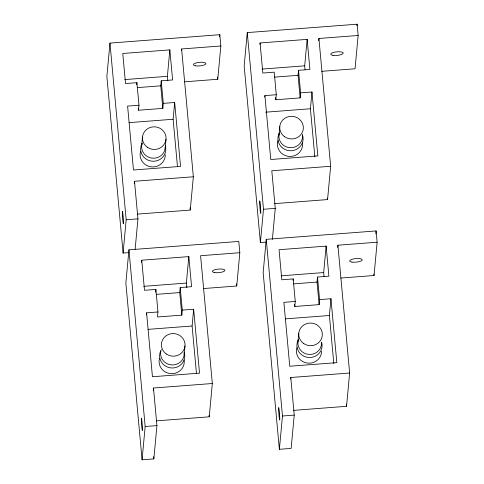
<?xml version="1.0" encoding="UTF-8"?>
<svg xmlns="http://www.w3.org/2000/svg" width="484" height="484" viewBox="0 0 484 484"><rect width="100%" height="100%" fill="white"/><g stroke="black" fill="none" stroke-linecap="round" stroke-linejoin="round"><path stroke-width="0.73" d="M184.446 81.82L217.752 79.273L220.843 45.974L219.809 34.697L109.965 43.094L106.873 76.393L123.093 253.059L128.98 252.612M136.706 84.827L136.905 82.673L125.531 83.544L122.767 53.476L169.842 49.876L172.607 79.945L161.226 80.816L160.761 85.831L162.836 108.386L138.509 110.243L138.303 107.992M123.093 253.059L126.185 219.766L109.965 43.094M138.509 110.243L138.975 105.228L136.905 82.673M134.298 183.496L134.504 181.276L193.346 176.775L181.615 48.975L220.843 45.974M128.944 249.835L125.858 283.134L142.078 459.8L153.845 458.899L156.937 425.605L153.482 388.017L212.325 383.516L200.594 255.715L239.822 252.715L238.787 241.437L128.944 249.835L145.164 426.501L142.078 459.8M141.661 145.835L142.471 137.057M135.139 249.199L137.952 218.865L134.504 181.276M141.546 262.419L141.751 260.211L188.827 256.611L191.585 286.685L180.211 287.55L179.746 292.572L181.815 315.126L157.494 316.984L157.959 311.968L155.89 289.414L144.51 290.285L141.751 260.211M162.836 108.386L163.296 103.37L161.226 80.816M167.803 80.84L167.391 76.327L169.842 49.876M146.38 315.024L146.579 312.833L157.959 311.968M165.201 147.983L166.012 139.198M155.624 292.282L155.89 289.414M177.471 166.623L173.121 119.264L174.676 102.499L163.296 103.37M181.476 50.451L181.615 48.975M153.277 390.231L153.482 388.017M137.371 214.116L190.254 210.074L193.346 176.775M181.815 315.126L182.28 310.105L180.211 287.55M186.788 287.581L186.37 283.067L188.827 256.611M184.18 354.718L184.997 345.939M196.45 373.364L192.1 325.998L193.654 309.24L182.28 310.105M219.603 36.917L219.809 34.697M156.356 420.856L209.239 416.815L212.325 383.516M321.745 71.323L355.056 68.776L358.142 35.477L357.107 24.2L247.263 32.597L244.178 65.897L260.398 242.563L266.285 242.115M203.425 288.555L236.737 286.008L239.822 252.715M259.932 44.443L260.071 42.973L307.146 39.373L309.905 69.448L298.531 70.319L298.065 75.335L300.134 97.889L275.813 99.746L275.608 97.49M264.766 97.06L264.899 95.602L276.279 94.731L274.21 72.176L262.83 73.048L260.071 42.973M260.398 242.563L263.49 209.263L247.263 32.597M275.813 99.746L276.279 94.731M266.248 239.338L263.157 272.637L279.377 449.303L291.15 448.402L294.236 415.103L290.787 377.514L349.629 373.019L337.892 245.213L377.127 242.218L376.092 230.941L266.248 239.338L282.468 416.004L279.377 449.303M278.959 135.338L279.776 126.56M272.371 239.441L275.257 208.368L271.802 170.779L330.651 166.278L318.914 38.478L358.142 35.477M300.134 97.889L300.6 92.867L298.531 70.319M305.035 69.593L304.69 65.83L307.146 39.373M293.056 280.351L293.189 278.917L281.815 279.782L279.05 249.714L326.125 246.114L328.89 276.189L317.51 277.054L317.044 282.075L319.119 304.624L294.792 306.487L294.587 304.23M314.842 156.876L310.419 108.761L311.974 92.002L300.6 92.867M318.708 40.698L318.914 38.478M294.792 306.487L295.258 301.471L293.189 278.917M290.648 378.996L290.787 377.514M297.944 342.079L298.755 333.294M274.676 203.619L327.559 199.577L330.651 166.278M319.119 304.624L319.579 299.608L317.51 277.054M324.02 276.328L323.675 272.571L326.125 246.114M333.821 363.617L329.404 315.501L330.959 298.737L319.579 299.608M356.968 25.682L357.107 24.2M337.687 247.433L337.892 245.213M293.655 410.359L346.538 406.312L349.629 373.019M375.814 233.899L376.092 230.941M340.73 278.058L374.035 275.511L377.127 242.218M124.799 79.588L167.391 76.327M262.098 69.085L304.69 65.83M137.178 87.634L160.761 85.831M274.476 77.138L298.065 75.335M138.975 105.228L127.601 106.099L133.469 169.999L180.544 166.399L174.676 102.499M129.034 122.633L173.121 119.264M265.589 112.191L310.419 108.761M126.185 219.766L137.952 218.865M263.49 209.263L275.257 208.368M143.778 286.322L186.37 283.067M281.083 275.826L323.675 272.571M156.157 294.375L179.746 292.572M293.461 283.878L317.044 282.075M295.258 301.471L283.884 302.337L289.753 366.237L336.828 362.643L330.959 298.737M148.013 329.368L192.1 325.998M285.318 318.871L329.404 315.501M145.164 426.501L156.937 425.605M282.468 416.004L294.236 415.103M373.896 274.011L374.035 275.511M327.42 198.071L327.559 199.577M346.332 404.061L346.538 406.312M311.974 92.002L317.843 155.902L270.768 159.502L264.899 95.602M217.546 77.016L217.752 79.273M236.525 283.757L236.737 286.008M190.049 207.817L190.254 210.074M209.1 415.308L209.239 416.815M193.654 309.24L199.523 373.14L152.448 376.74L146.579 312.833M153.64 456.642L153.845 458.899M165.286 154.771A12.608 12.064 5.3 0 1 151.05 166.841A12.608 12.064 5.3 0 1 140.572 151.474M165.268 145.751A12.608 12.064 5.3 0 1 152.018 161.19A12.608 12.064 5.3 0 1 142.09 143.445M165.244 146.797A11.816 11.307 5.3 0 1 151.891 158.111A11.816 11.307 5.3 0 1 142.072 143.706M184.15 360.042A12.608 12.064 5.3 0 1 170.906 373.666A12.608 12.064 5.3 0 1 159.496 358.42M184.18 352.285A12.608 12.064 5.3 0 1 171.215 367.949A12.608 12.064 5.3 0 1 160.966 350.368M184.162 352.552A11.816 11.307 5.3 0 1 171.59 364.924A11.816 11.307 5.3 0 1 160.948 350.827M161.305 349.696A11.816 11.307 5.3 0 1 161.378 349.515M302.5 143.016A12.608 12.064 5.3 0 1 289.668 156.453A12.608 12.064 5.3 0 1 277.58 142.205M277.616 142A12.608 12.064 5.3 0 1 278.076 140.378M302.433 134.848A12.608 12.064 5.3 0 1 289.426 150.706A12.608 12.064 5.3 0 1 279.492 132.761A11.816 11.307 5.3 0 0 289.807 147.68A11.816 11.307 5.3 0 0 302.397 134.727M321.576 351.221A12.608 12.064 5.3 0 1 307.116 363.054A12.608 12.064 5.3 0 1 296.922 347.518M321.612 342.194A12.608 12.064 5.3 0 1 308.187 357.422A12.608 12.064 5.3 0 1 298.374 339.683M321.497 342.448A11.816 11.307 5.3 0 1 308.381 354.379A11.816 11.307 5.3 0 1 298.41 339.762M122.349 213.323A6.304 0.321 85.6 0 0 123.311 223.741A6.304 0.321 85.6 0 0 123.081 215.791A6.304 0.321 85.6 0 0 122.349 213.323M147.305 147.227A11.816 11.307 5.3 0 0 165.994 139.398A11.816 11.307 5.3 0 0 149.435 127.758A11.816 11.307 5.3 0 0 147.305 147.227M195.687 65.854A6.304 1.803 -5.2 0 0 205.875 63.9A6.304 1.803 -5.2 0 0 197.484 62.611A6.304 1.803 -5.2 0 0 195.687 65.854M141.334 420.064A6.304 0.321 85.6 0 0 142.29 430.476A6.304 0.321 85.6 0 0 142.066 422.532A6.304 0.321 85.6 0 0 141.334 420.064M166.284 353.967A11.816 11.307 5.3 0 0 184.973 346.133A11.816 11.307 5.3 0 0 168.414 334.498A11.816 11.307 5.3 0 0 166.284 353.967M214.666 272.595A6.304 1.803 -5.2 0 0 224.854 270.641A6.304 1.803 -5.2 0 0 216.469 269.352A6.304 1.803 -5.2 0 0 214.666 272.595M259.654 202.826A6.304 0.321 85.6 0 0 260.61 213.238A6.304 0.321 85.6 0 0 260.386 205.295A6.304 0.321 85.6 0 0 259.654 202.826M284.604 136.73A11.816 11.307 5.3 0 0 303.293 128.901A11.816 11.307 5.3 0 0 286.734 117.261A11.816 11.307 5.3 0 0 284.604 136.73M332.986 55.358A6.304 1.803 -5.2 0 0 343.174 53.403A6.304 1.803 -5.2 0 0 334.789 52.115A6.304 1.803 -5.2 0 0 332.986 55.358M278.633 409.561A6.304 0.321 85.6 0 0 279.595 419.979A6.304 0.321 85.6 0 0 279.365 412.035A6.304 0.321 85.6 0 0 278.633 409.561M303.589 343.471A11.816 11.307 5.3 0 0 322.277 335.636A11.816 11.307 5.3 0 0 305.719 324.002A11.816 11.307 5.3 0 0 303.589 343.471M351.971 262.098A6.304 1.803 -5.2 0 0 362.159 260.144A6.304 1.803 -5.2 0 0 353.768 258.855A6.304 1.803 -5.2 0 0 351.971 262.098"/></g></svg>
